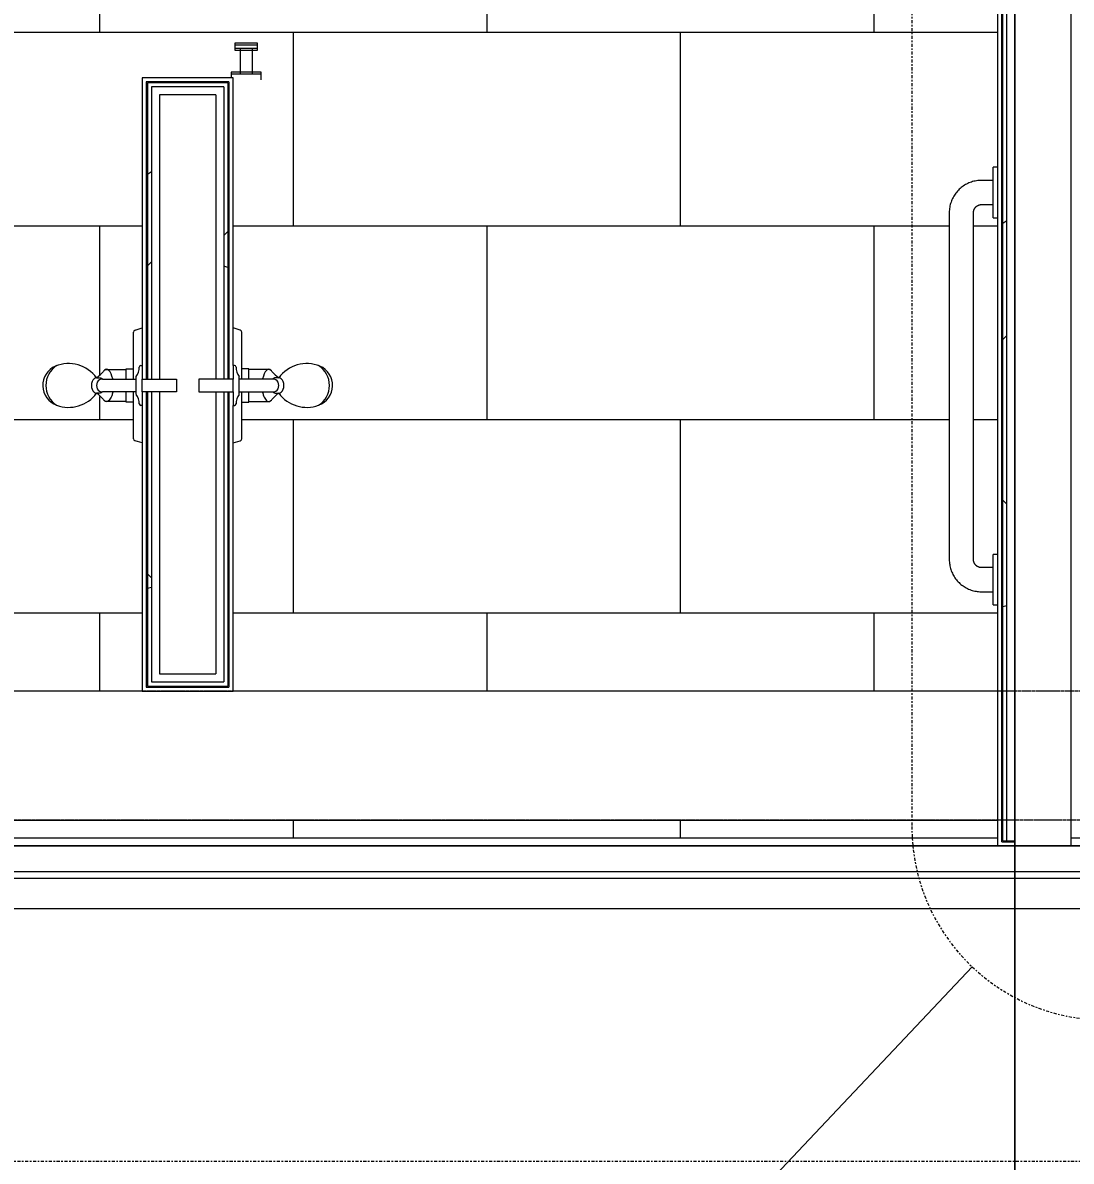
# Model space of a CAD drawing. Header units: inches. Extents: x 23906 to 26716, y -23130 to -20467.
# Drawn here: x 25447.9 to 25512.9, y -22816.4 to -22745.9 of the extents above; entities that cross this region are included whole.
import ezdxf

# ---------------------------------------------------------------- set-up
doc = ezdxf.new("R2010")
doc.units = ezdxf.units.IN
doc.header["$MEASUREMENT"] = 0
doc.linetypes.add('Dash Dot 3_16_', pattern=[0.3125, 0.1875, -0.0625, 0, -0.0625])
doc.linetypes.add('Grid Line 1_2_', pattern=[0.875, 0.5, -0.125, 0.125, -0.125])
for name, color, linetype, lineweight in [('A-ANNO-DIMS', 211, 'Continuous', 9), ('A-ANNO-DIMS-96', 211, 'Continuous', 9), ('A-ANNO-SYMB', 150, 'Continuous', 9), ('A-FLOR-PATT', 8, 'Continuous', 20), ('A-GENM', 13, 'Continuous', 20), ('A-GLAZ-CWMG', 51, 'Continuous', 20), ('A-WALL', 113, 'Continuous', 20), ('A-WALL-PATT', 111, 'Continuous', 50), ('I-WALL', 2, 'Continuous', 20), ('L-SITE-WALL', 31, 'Continuous', 20), ('P-SANR-FIXT', 6, 'Continuous', 20), ('Q-SPCQ', 91, 'Continuous', 20), ('S-BEAM', 12, 'Continuous', 20), ('S-GRID', 1, 'Continuous', 9)]:
    doc.layers.add(name, color=color, linetype=linetype, lineweight=lineweight)
doc.styles.add('Arial_B', font='arialbd.ttf', dxfattribs={"height": 9.132806})
doc.dimstyles.new('OD_Dimension', dxfattribs={"dimscale": 12, "dimtxt": 9, "dimasz": 1, "dimexe": 0.75, "dimexo": 0.5, "dimgap": 0.5, "dimtad": 1, "dimdec": 3, "dimrnd": 0.125, "dimzin": 1, "dimdsep": 46, "dimlunit": 4, "dimtxsty": 'Arial_B', "dimblk1": 'OBLIQUE', "dimblk2": 'OBLIQUE', "dimsah": 1, "dimcen": 0.09, "dimdle": 0.75, "dimazin": 0, "dimtfac": 1, "dimtdec": 4, "dimtix": 1, "dimtmove": 0, "dimatfit": 3, "dimfxl": 1, "dimtvp": 1, "dimtfill": 1, "dimfrac": 2, "dimtolj": 1, "dimtzin": 0, "dimlwd": 13, "dimlwe": 13, "dimarcsym": 2})
doc.dimstyles.new('OD_Dimension_3', dxfattribs={"dimscale": 12, "dimtxt": 9, "dimasz": 1, "dimexe": 0.75, "dimexo": 0.5, "dimgap": 0.5, "dimtad": 1, "dimdec": 3, "dimrnd": 0.125, "dimzin": 1, "dimdsep": 46, "dimlunit": 4, "dimtxsty": 'Arial_B', "dimblk1": 'OBLIQUE', "dimblk2": 'OBLIQUE', "dimsah": 1, "dimcen": 0.09, "dimdle": 0.75, "dimazin": 0, "dimtfac": 1, "dimtdec": 4, "dimtix": 1, "dimtmove": 0, "dimatfit": 3, "dimfxl": 1, "dimtvp": 1, "dimtfill": 1, "dimfrac": 2, "dimtolj": 1, "dimtzin": 0, "dimlwd": 13, "dimlwe": 13, "dimarcsym": 2})
pattern_1 = [(296.565, (14.4, 8.64), (0.000499, 57.600217), [6.44, -122.358]), (33.69, (17.28, 2.88), (0.000345, 57.60007), [10.384, -197.296]), (33.69, (74.88, 2.88), (0.000345, 57.60007), [10.384, -197.296]), (33.69, (132.48, 2.88), (0.000345, 57.60007), [10.384, -197.296]), (116.565, (25.92, 8.64), (-0.000396, 57.59977), [6.44, -122.358]), (213.69, (23.04, 14.4), (0.000345, 57.60007), [10.384, -197.296]), (213.69, (80.64, 14.4), (0.000345, 57.60007), [10.384, -197.296]), (213.69, (138.24, 14.4), (0.000345, 57.60007), [10.384, -197.296]), (26.565, (37.44, 8.64), (0.0005, 57.60022), [12.88, -115.918]), (26.565, (95.04, 8.64), (0.0005, 57.60022), [12.88, -115.918]), (270, (48.96, 14.4), (57.6, 4e-15), [5.76, -51.84]), (225, (48.96, 8.64), (-4e-15, 57.599504), [8.146, -73.313]), (135, (43.2, 2.88), (4e-15, 57.599504), [8.146, -73.313]), (288.435, (25.92, 25.92), (0.000265, 57.599939), [9.107, -173.04]), (18.435, (28.8, 17.28), (0.000265, 57.59994), [9.107, -173.04]), (18.435, (86.4, 17.28), (0.000265, 57.59994), [9.107, -173.04]), (18.435, (144, 17.28), (0.000265, 57.59994), [9.107, -173.04]), (135, (37.44, 20.16), (4e-15, 57.599504), [8.146, -73.313]), (180, (31.68, 25.92), (-7e-15, -57.6), [5.76, -51.84]), (251.565, (11.52, 40.32), (-0.000265, 57.599939), [9.107, -173.04]), (315, (8.64, 31.68), (-4e-15, 57.599504), [8.146, -73.313]), (71.565, (14.4, 25.92), (-0.000265, 57.599939), [9.107, -173.04]), (135, (17.28, 34.56), (4e-15, 57.599504), [8.146, -73.313]), (225, (34.56, 40.32), (-4e-15, 57.599504), [8.146, -73.313]), (123.69, (28.8, 34.56), (0.000345, 57.600068), [10.384, -197.296]), (123.69, (86.4, 34.56), (0.000345, 57.600068), [10.384, -197.296]), (26.565, (23.04, 43.2), (0.0005, 57.60022), [6.44, -122.358]), (26.565, (80.64, 43.2), (0.0005, 57.60022), [6.44, -122.358]), (315, (28.8, 46.08), (-4e-15, 57.599504), [8.146, -73.313]), (213.69, (54.72, 54.72), (0.000345, 57.60007), [10.384, -197.296]), (213.69, (112.32, 54.72), (0.000345, 57.60007), [10.384, -197.296]), (213.69, (169.92, 54.72), (0.000345, 57.60007), [10.384, -197.296]), (296.565, (46.08, 48.96), (0.000499, 57.600217), [6.44, -122.358]), (45, (48.96, 43.2), (4e-15, 57.599504), [8.146, -73.313]), (90, (54.72, 48.96), (-57.6, 4e-15), [5.76, -51.84]), (213.69, (28.8, 57.6), (0.000345, 57.60007), [10.384, -197.296]), (213.69, (86.4, 57.6), (0.000345, 57.60007), [10.384, -197.296]), (213.69, (144, 57.6), (0.000345, 57.60007), [10.384, -197.296]), (315, (20.16, 51.84), (-4e-15, 57.599504), [4.073, -77.386]), (26.565, (23.04, 48.96), (0.0005, 57.60022), [6.44, -122.358]), (26.565, (80.64, 48.96), (0.0005, 57.60022), [6.44, -122.358]), (90, (28.8, 51.84), (-57.6, 4e-15), [5.76, -51.84]), (333.435, (5.76, 54.72), (-0.0005, 57.60022), [6.44, -122.358]), (333.435, (63.36, 54.72), (-0.0005, 57.60022), [6.44, -122.358]), (243.435, (11.52, 51.84), (0.000396, 57.59977), [6.44, -122.358]), (161.565, (8.64, 46.08), (-0.000265, 57.59994), [9.107, -173.04]), (161.565, (66.24, 46.08), (-0.000265, 57.59994), [9.107, -173.04]), (161.565, (123.84, 46.08), (-0.000265, 57.59994), [9.107, -173.04]), (45, (0, 48.96), (4e-15, 57.599504), [8.146, -73.313]), (26.565, (2.88, 0), (0.0005, 57.60022), [6.44, -122.358]), (26.565, (60.48, 0), (0.0005, 57.60022), [6.44, -122.358]), (116.565, (8.64, 2.88), (-0.000396, 57.59977), [6.44, -122.358]), (206.565, (5.76, 8.64), (0.0005, 57.60022), [6.44, -122.358]), (206.565, (63.36, 8.64), (0.0005, 57.60022), [6.44, -122.358]), (296.565, (0, 5.76), (0.000499, 57.600217), [6.44, -122.358]), (14.036, (43.2, 25.92), (0.000245, 57.59979), [11.875, -225.616]), (14.036, (100.8, 25.92), (0.000245, 57.59979), [11.875, -225.616]), (14.036, (158.4, 25.92), (0.000245, 57.59979), [11.875, -225.616]), (14.036, (216, 25.92), (0.000245, 57.59979), [11.875, -225.616]), (135, (54.72, 28.8), (4e-15, 57.599504), [8.146, -73.313]), (198.435, (48.96, 34.56), (0.000265, 57.59994), [9.107, -173.04]), (198.435, (106.56, 34.56), (0.000265, 57.59994), [9.107, -173.04]), (198.435, (164.16, 34.56), (0.000265, 57.59994), [9.107, -173.04]), (296.565, (40.32, 31.68), (0.000499, 57.600217), [6.44, -122.358]), (333.435, (2.88, 17.28), (-0.0005, 57.60022), [6.44, -122.358]), (333.435, (60.48, 17.28), (-0.0005, 57.60022), [6.44, -122.358]), (45, (8.64, 14.4), (4e-15, 57.599504), [4.073, -77.386]), (116.565, (11.52, 17.28), (-0.000396, 57.59977), [6.44, -122.358]), (225, (8.64, 23.04), (-4e-15, 57.599504), [8.146, -73.313])]

# ---------------------------------------------------------------- blocks, each defined once
blk = doc.blocks.new('817_Grab_Bars - 8170-001240-25748-Enlarged First Floor Plan _East_')
at = {"layer": 'Q-SPCQ', "color": 43, "lineweight": 13}
for p, q in [((25395.89, -22754.734), (25395.609, -22754.734)), ((25395.609, -22756.297), (25395.609, -22754.734)), ((25395.609, -22755.547), (25394.89, -22755.547)), ((25395.609, -22757.859), (25395.609, -22756.297)), ((25394.89, -22757.047), (25395.609, -22757.047)), ((25392.89, -22757.547), (25392.89, -22779.047)), ((25394.39, -22779.047), (25394.39, -22757.547)), ((25395.609, -22757.859), (25395.89, -22757.859)), ((25395.89, -22778.734), (25395.609, -22778.734)), ((25395.609, -22780.297), (25395.609, -22778.734)), ((25395.609, -22779.547), (25394.89, -22779.547)), ((25395.609, -22781.859), (25395.609, -22780.297)), ((25394.89, -22781.047), (25395.609, -22781.047)), ((25395.609, -22781.859), (25395.89, -22781.859))]:
    blk.add_line(p, q, dxfattribs=at)
at = {"layer": 'Q-SPCQ', "color": 43, "lineweight": 13, "flags": 128}
for points in [[(25394.89, -22755.547), (25394.81, -22755.549), (25394.73, -22755.553), (25394.651, -22755.561), (25394.572, -22755.572), (25394.493, -22755.587), (25394.415, -22755.604), (25394.338, -22755.625), (25394.261, -22755.648), (25394.186, -22755.675), (25394.111, -22755.705), (25394.038, -22755.737), (25393.967, -22755.773), (25393.896, -22755.811), (25393.828, -22755.852), (25393.761, -22755.896), (25393.696, -22755.943), (25393.633, -22755.992), (25393.571, -22756.043), (25393.512, -22756.097), (25393.456, -22756.154), (25393.401, -22756.212), (25393.349, -22756.273), (25393.299, -22756.335), (25393.252, -22756.4), (25393.207, -22756.466), (25393.165, -22756.535), (25393.126, -22756.604), (25393.09, -22756.676), (25393.057, -22756.748), (25393.026, -22756.822), (25392.999, -22756.897), (25392.974, -22756.974), (25392.953, -22757.051), (25392.934, -22757.128), (25392.919, -22757.207), (25392.907, -22757.286), (25392.898, -22757.366), (25392.893, -22757.445), (25392.89, -22757.525), (25392.89, -22757.547)], [(25394.39, -22757.547), (25394.391, -22757.527), (25394.392, -22757.507), (25394.394, -22757.487), (25394.397, -22757.467), (25394.4, -22757.448), (25394.405, -22757.428), (25394.41, -22757.409), (25394.416, -22757.39), (25394.422, -22757.371), (25394.43, -22757.352), (25394.438, -22757.334), (25394.447, -22757.316), (25394.456, -22757.299), (25394.467, -22757.281), (25394.478, -22757.265), (25394.489, -22757.248), (25394.501, -22757.233), (25394.514, -22757.217), (25394.528, -22757.202), (25394.542, -22757.188), (25394.556, -22757.175), (25394.572, -22757.162), (25394.587, -22757.149), (25394.603, -22757.137), (25394.62, -22757.126), (25394.637, -22757.116), (25394.655, -22757.106), (25394.672, -22757.097), (25394.691, -22757.089), (25394.709, -22757.081), (25394.728, -22757.074), (25394.747, -22757.068), (25394.766, -22757.063), (25394.786, -22757.058), (25394.805, -22757.054), (25394.825, -22757.051), (25394.845, -22757.049), (25394.865, -22757.048), (25394.885, -22757.047), (25394.89, -22757.047)], [(25392.89, -22779.047), (25392.892, -22779.127), (25392.897, -22779.207), (25392.905, -22779.286), (25392.916, -22779.366), (25392.93, -22779.444), (25392.948, -22779.522), (25392.968, -22779.6), (25392.992, -22779.676), (25393.018, -22779.751), (25393.048, -22779.826), (25393.081, -22779.899), (25393.116, -22779.971), (25393.155, -22780.041), (25393.196, -22780.109), (25393.24, -22780.176), (25393.286, -22780.241), (25393.335, -22780.305), (25393.387, -22780.366), (25393.441, -22780.425), (25393.497, -22780.482), (25393.555, -22780.536), (25393.616, -22780.588), (25393.679, -22780.638), (25393.743, -22780.685), (25393.81, -22780.73), (25393.878, -22780.772), (25393.948, -22780.811), (25394.019, -22780.847), (25394.092, -22780.881), (25394.166, -22780.911), (25394.241, -22780.939), (25394.317, -22780.963), (25394.394, -22780.984), (25394.472, -22781.003), (25394.55, -22781.018), (25394.629, -22781.03), (25394.709, -22781.039), (25394.789, -22781.044), (25394.869, -22781.047), (25394.89, -22781.047)], [(25394.89, -22779.547), (25394.87, -22779.547), (25394.85, -22779.545), (25394.83, -22779.543), (25394.811, -22779.541), (25394.791, -22779.537), (25394.771, -22779.533), (25394.752, -22779.527), (25394.733, -22779.522), (25394.714, -22779.515), (25394.696, -22779.507), (25394.677, -22779.499), (25394.659, -22779.49), (25394.642, -22779.481), (25394.625, -22779.471), (25394.608, -22779.46), (25394.592, -22779.448), (25394.576, -22779.436), (25394.561, -22779.423), (25394.546, -22779.409), (25394.532, -22779.395), (25394.518, -22779.381), (25394.505, -22779.366), (25394.492, -22779.35), (25394.481, -22779.334), (25394.469, -22779.317), (25394.459, -22779.3), (25394.449, -22779.283), (25394.44, -22779.265), (25394.432, -22779.247), (25394.424, -22779.228), (25394.417, -22779.209), (25394.411, -22779.19), (25394.406, -22779.171), (25394.401, -22779.152), (25394.398, -22779.132), (25394.394, -22779.112), (25394.392, -22779.092), (25394.391, -22779.072), (25394.39, -22779.052), (25394.39, -22779.047)]]:
    blk.add_lwpolyline(points, dxfattribs=at)
blk = doc.blocks.new('Robe_hook_5552 - Robe_hook_5552-134757-Enlarged First Floor Plan _East_')
at = {"layer": 'A-GENM', "color": 43, "lineweight": 13}
for p, q in [((-0.937, 0), (-0.937, -0.35)), ((-0.937, -0.35), (0.938, -0.35)), ((-0.375, -1.813), (-0.375, -0.35)), ((0.375, -1.813), (0.375, -0.35)), ((0.938, -0.35), (0.938, 0)), ((-0.688, -2.163), (-0.688, -1.813)), ((-0.688, -1.813), (0.688, -1.813)), ((0.688, -1.813), (0.688, -2.163)), ((0.688, -2.163), (-0.688, -2.163))]:
    blk.add_line(p, q, dxfattribs=at)
blk = doc.blocks.new('Shower-Unit-Zurn-Z7301-SS-MT-DV2P-HW - Z7301-SS-MT-DV2P-HW-V48-Enlarged First Floor Plan _East_')
at = {"layer": 'P-SANR-FIXT', "color": 43, "lineweight": 13}
for p, q in [((0.4, 2.125), (-0.4, 2.125)), ((-0.4, 2.125), (-0.4, 0)), ((0.4, 0), (0.4, 2.125)), ((-0.4, 0), (-1.238, 0)), ((-1.238, 0), (-1.238, -0.096)), ((-0.4, 0), (0.4, 0)), ((1.238, 0), (0.4, 0)), ((1.238, -0.096), (1.238, 0)), ((-3.562, 0), (-3.434, -0.449)), ((-3.313, -0.54), (-1.029, -0.54)), ((-1.029, -0.54), (-0.4, -0.54)), ((-1.029, -0.54), (-1.029, -0.99)), ((-0.55, -0.38), (-0.4, -0.38)), ((-0.4, -0.38), (-0.4, -2.464)), ((-0.4, -0.38), (0.4, -0.38)), ((0.4, -2.464), (0.4, -0.38)), ((0.4, -0.38), (0.55, -0.38)), ((0.4, -0.54), (1.029, -0.54)), ((1.029, -0.99), (1.029, -0.54)), ((1.029, -0.54), (3.313, -0.54)), ((3.434, -0.449), (3.563, 0)), ((-1.029, -0.99), (-0.995, -0.99)), ((-0.995, -0.99), (-0.4, -0.99)), ((-0.995, -0.99), (-0.995, -2.232)), ((0.4, -0.99), (0.995, -0.99)), ((0.995, -2.232), (0.995, -0.99)), ((0.995, -0.99), (1.029, -0.99)), ((-0.476, -2.643), (-0.476, -2.836)), ((0.476, -2.836), (0.476, -2.643))]:
    blk.add_line(p, q, dxfattribs=at)
for centre, radius, start, end in [((-3.313, -0.415), 0.125, 196, 270), ((-1.144, -0.096), 0.0945, 180, 270), ((-1.144, -1.213), 1.023, 54.522, 90), ((1.144, -1.213), 1.023, 90, 125.478), ((1.144, -0.096), 0.0945, 270, 360), ((3.313, -0.415), 0.125, 270, 344), ((-0.625, -2.115), 0.388, 197.50274, 230.49726), ((-2.256, -4.093), 2.175, 35.17998, 50.49726), ((2.256, -4.093), 2.175, 129.50274, 144.81413), ((0.625, -2.115), 0.388, 309.50274, 342.49726), ((0.793, -4.573), 2.151, 126.15343, 200.01754), ((-0.793, -4.573), 2.151, 337.82608, 53.84657), ((0.001, -4.862), 1.308, 200.01754, 336.41809), ((0, -4.514), 1.463, 212.9208, 327.0792)]:
    blk.add_arc(centre, radius, start, end, dxfattribs=at)
for centre, major_axis, ratio, start_param, end_param in [((-0.108, -2.147), (-1.109, 0.077), 0.351489, 2.831356, 4.247568), ((0, -2.464), (-0.4, 0), 0.941821, 0, 3.141593), ((0, -2.836), (-0.476, 0), 0.662364, 0, 3.141593)]:
    blk.add_ellipse(centre, major_axis=major_axis, ratio=ratio, start_param=start_param, end_param=end_param, dxfattribs=at)
blk.add_open_spline([(-0.422, -1.833), (-0.464, -1.842), (-0.571, -1.869), (-0.785, -1.949), (-0.96, -2.075), (-1.018, -2.222), (-0.979, -2.302), (-0.941, -2.34)], degree=3, knots=[0.0572746, 0.0572746, 0.0572746, 0.0572746, 0.1428571, 0.2857143, 0.5714286, 0.7857143, 1, 1, 1, 1], dxfattribs=at)
for points in [[(-0.4, -2.464), (-0.417, -2.482), (-0.444, -2.519), (-0.47, -2.58), (-0.476, -2.621), (-0.476, -2.643)], [(0.476, -2.643), (0.476, -2.621), (0.47, -2.58), (0.444, -2.519), (0.417, -2.482), (0.4, -2.464)]]:
    blk.add_open_spline(points, degree=3, dxfattribs=at)
blk = doc.blocks.new('Shower-Unit-Zurn-Z7301-SS-MT-DV2P-HW - Z7301-SS-MT-DV2P-HW-V49-Enlarged First Floor Plan _East_')
at = {"layer": 'P-SANR-FIXT', "color": 43, "lineweight": 13}
for p, q in [((-0.476, 2.643), (-0.476, 2.836)), ((0.476, 2.836), (0.476, 2.643)), ((-0.995, 0.99), (-0.995, 2.232)), ((-0.4, 0.38), (-0.4, 2.464)), ((0.4, 2.464), (0.4, 0.38)), ((0.995, 2.232), (0.995, 0.99)), ((-1.029, 0.99), (-0.995, 0.99)), ((-1.029, 0.54), (-1.029, 0.99)), ((-0.995, 0.99), (-0.4, 0.99)), ((0.4, 0.99), (0.995, 0.99)), ((0.995, 0.99), (1.029, 0.99)), ((1.029, 0.99), (1.029, 0.54)), ((-3.562, 0), (-3.434, 0.449)), ((-3.313, 0.54), (-1.029, 0.54)), ((-1.238, 0), (-1.238, 0.096)), ((-1.029, 0.54), (-0.4, 0.54)), ((-0.55, 0.38), (-0.4, 0.38)), ((-0.4, 0.38), (0.4, 0.38)), ((0.4, 0.54), (1.029, 0.54)), ((0.4, 0.38), (0.55, 0.38)), ((1.029, 0.54), (3.313, 0.54)), ((1.238, 0.096), (1.238, 0)), ((3.434, 0.449), (3.563, 0)), ((-0.4, 0), (-1.238, 0)), ((-0.4, -2.125), (-0.4, 0)), ((-0.4, 0), (0.4, 0)), ((0.4, 0), (0.4, -2.125)), ((1.238, 0), (0.4, 0)), ((0.4, -2.125), (-0.4, -2.125))]:
    blk.add_line(p, q, dxfattribs=at)
for centre, radius, start, end in [((0.001, 4.862), 1.308, 23.58191, 159.98246), ((0, 4.514), 1.463, 32.9208, 147.0792), ((0.793, 4.573), 2.151, 159.98246, 233.84657), ((-0.793, 4.573), 2.151, 306.15343, 22.17392), ((-2.256, 4.093), 2.175, 309.50274, 324.82002), ((2.256, 4.093), 2.175, 215.18587, 230.49726), ((-0.625, 2.115), 0.388, 129.50274, 162.49726), ((0.625, 2.115), 0.388, 17.50274, 50.49726), ((-3.313, 0.415), 0.125, 90, 164), ((-1.144, 0.096), 0.0945, 90, 180), ((-1.144, 1.213), 1.023, 270, 305.478), ((1.144, 1.213), 1.023, 234.522, 270), ((1.144, 0.096), 0.0945, 0, 90), ((3.313, 0.415), 0.125, 16, 90)]:
    blk.add_arc(centre, radius, start, end, dxfattribs=at)
for centre, major_axis, ratio, start_param, end_param in [((0, 2.836), (0.476, 0), 0.662364, 0, 3.141593), ((0, 2.464), (0.4, 0), 0.941821, 0, 3.141593), ((-0.108, 2.147), (1.109, 0.077), 0.351489, 5.17721, 6.593422)]:
    blk.add_ellipse(centre, major_axis=major_axis, ratio=ratio, start_param=start_param, end_param=end_param, dxfattribs=at)
blk.add_open_spline([(-0.422, 1.833), (-0.464, 1.842), (-0.571, 1.869), (-0.785, 1.949), (-0.96, 2.075), (-1.018, 2.222), (-0.979, 2.302), (-0.941, 2.34)], degree=3, knots=[0.0572746, 0.0572746, 0.0572746, 0.0572746, 0.1428571, 0.2857143, 0.5714286, 0.7857143, 1, 1, 1, 1], dxfattribs=at)
for points in [[(-0.4, 2.464), (-0.417, 2.482), (-0.444, 2.519), (-0.47, 2.58), (-0.476, 2.621), (-0.476, 2.643)], [(0.476, 2.643), (0.476, 2.621), (0.47, 2.58), (0.444, 2.519), (0.417, 2.482), (0.4, 2.464)]]:
    blk.add_open_spline(points, degree=3, dxfattribs=at)
blk = doc.blocks.new('Robe_hook_5552 - Robe_hook_5552-V52-Enlarged First Floor Plan _East_')
at = {"layer": 'A-GENM', "color": 43, "lineweight": 13}
for p, q in [((-0.937, 0), (-0.937, -0.35)), ((-0.937, -0.35), (0.938, -0.35)), ((-0.375, -1.813), (-0.375, -0.35)), ((0.375, -1.813), (0.375, -0.35)), ((0.938, -0.35), (0.938, -0.125)), ((-0.688, -2.163), (-0.688, -1.813)), ((-0.688, -1.813), (0.688, -1.813)), ((0.688, -1.813), (0.688, -2.163)), ((0.688, -2.163), (-0.688, -2.163))]:
    blk.add_line(p, q, dxfattribs=at)
blk = doc.blocks.new('Locker Rooms and Restrooms_rvt-1-Enlarged First Floor Plan _East_')
at = {"layer": 'A-FLOR-PATT', "lineweight": 9}
h = blk.add_hatch(dxfattribs=at)
h.set_pattern_fill('FP_22', color=256, style=0, pattern_type=2)
h.set_pattern_definition([(0, (25404.64, -22758.5), (-48, 23.995), [48, 0, 0, 0]), (90, (25428.64, -22770.497), (-48, 3e-15), [11.997, -11.997]), (90, (25416.64, -22758.5), (-48, 3e-15), [11.997, -11.997]), (90, (25440.64, -22758.5), (-48, 3e-15), [11.997, -11.997]), (0, (25404.64, -22746.502), (-48, 23.995), [48, 0, 0, 0]), (90, (25452.64, -22770.497), (-48, 3e-15), [11.997, -11.997])])
h.paths.add_polyline_path([(25349.614, -22796.552), (25351.453, -22796.552), (25351.453, -22796.468), (25348.828, -22796.468), (25348.828, -22796.552), (25349.578, -22796.552)], flags=0)
h.paths.add_polyline_path([(25348.765, -22796.552), (25348.765, -22795.303), (25348.515, -22795.303), (25348.515, -22796.552)], flags=0)
h.paths.add_polyline_path([(25454, -22796.406), (25508.328, -22796.406), (25508.328, -22795.303), (25349.828, -22795.303), (25349.828, -22796.406), (25420.3, -22796.406)], flags=0)
h.paths.add_polyline_path([(25349.515, -22796.156), (25349.562, -22796.14), (25349.515, -22796.093)], flags=0)
h.paths.add_polyline_path([(25309.724, -22755.365), (25309.778, -22755.344), (25309.744, -22755.254)], flags=0)
h.paths.add_polyline_path([(25309.633, -22755.163), (25309.689, -22755.129), (25309.621, -22755.147)], flags=0)
h.paths.add_polyline_path([(25309.453, -22755.094), (25309.51, -22755.053), (25309.453, -22755.074)], flags=0)
h.paths.add_polyline_path([(25310.734, -22754.152), (25310.616, -22754.152), (25310.698, -22754.159)], flags=0)
h.paths.add_polyline_path([(25309.453, -22781.887), (25309.474, -22781.941), (25309.564, -22781.907)], flags=0)
h.paths.add_polyline_path([(25309.655, -22781.796), (25309.724, -22781.615), (25309.718, -22781.747), (25309.671, -22781.784)], flags=0)
h.paths.add_polyline_path([(25504.55, -22787.303), (25508.328, -22787.303), (25508.328, -22781.959), (25508.046, -22781.959), (25508.046, -22781.147), (25507.101, -22781.104), (25506.503, -22780.948), (25506.212, -22780.781), (25505.829, -22780.453), (25505.624, -22780.15), (25505.463, -22779.832), (25505.328, -22779.147), (25505.37, -22757.42), (25505.527, -22756.821), (25505.711, -22756.508), (25506.021, -22756.148), (25506.287, -22755.963), (25506.727, -22755.764), (25507.328, -22755.647), (25508.046, -22755.615), (25508.046, -22754.834), (25508.328, -22754.834), (25508.328, -22738.803), (25307.828, -22738.803), (25307.828, -22767.425), (25308.203, -22767.425), (25308.203, -22764.797), (25308.652, -22764.926), (25308.743, -22765.046), (25308.743, -22766.859), (25308.828, -22766.859), (25308.828, -22760.734), (25308.578, -22760.734), (25308.578, -22761.109), (25308.203, -22761.109), (25308.203, -22759.609), (25308.578, -22759.609), (25308.578, -22759.984), (25309.703, -22759.953), (25309.703, -22759.627), (25309.567, -22758.859), (25309.703, -22758.859), (25309.674, -22755.254), (25309.614, -22755.156), (25309.453, -22755.115), (25308.453, -22755.115), (25308.453, -22755.99), (25308.203, -22755.99), (25308.203, -22751.928), (25308.484, -22751.928), (25308.484, -22752.74), (25310.544, -22752.781), (25310.84, -22752.884), (25310.933, -22752.97), (25310.961, -22753.039), (25311.051, -22753.093), (25311.147, -22753.366), (25311.186, -22753.366), (25311.185, -22753.626), (25311.13, -22753.735), (25311.027, -22753.947), (25310.762, -22754.136), (25310.56, -22754.224), (25310.452, -22754.204), (25310.376, -22754.236), (25310.54, -22754.365), (25310.755, -22754.659), (25310.902, -22755.111), (25310.953, -22755.365), (25310.953, -22760.084), (25312.43, -22759.76), (25313.052, -22759.749), (25313.742, -22759.812), (25314.625, -22760.006), (25315.08, -22759.812), (25315.359, -22759.647), (25315.794, -22759.494), (25316.25, -22759.428), (25316.586, -22759.193), (25316.964, -22759.037), (25317.368, -22758.967), (25317.735, -22758.978), (25318.093, -22759.056), (25318.401, -22759.27), (25318.521, -22759.415), (25318.68, -22759.708), (25318.775, -22760.027), (25318.8, -22760.359), (25318.775, -22760.692), (25318.68, -22761.011), (25318.401, -22761.448), (25318.093, -22761.663), (25317.735, -22761.741), (25317.368, -22761.752), (25316.964, -22761.682), (25316.586, -22761.526), (25316.25, -22761.291), (25315.794, -22761.225), (25315.187, -22760.97), (25314.869, -22760.803), (25314.625, -22760.712), (25314.411, -22760.731), (25313.742, -22760.907), (25312.988, -22760.969), (25312.43, -22760.959), (25311.71, -22760.798), (25311.608, -22760.734), (25311.388, -22760.729), (25310.953, -22760.635), (25310.953, -22767.808), (25311.047, -22767.874), (25311.42, -22767.491), (25311.703, -22767.262), (25311.703, -22767.109), (25312.189, -22767.083), (25312.703, -22767.007), (25313.131, -22767.031), (25313.588, -22767.16), (25313.855, -22767.318), (25314.079, -22767.533), (25314.245, -22767.796), (25314.344, -22768.09), (25314.344, -22768.58), (25314.325, -22768.707), (25314.208, -22768.994), (25314.025, -22769.246), (25313.789, -22769.447), (25313.468, -22769.597), (25312.972, -22769.709), (25312.42, -22769.688), (25312.162, -22769.609), (25311.703, -22769.609), (25311.703, -22769.411), (25311.36, -22769.173), (25311.039, -22768.85), (25310.953, -22768.957), (25310.914, -22781.767), (25310.828, -22782.155), (25310.621, -22782.493), (25310.547, -22782.606), (25310.46, -22782.697), (25310.124, -22782.932), (25309.707, -22783.064), (25309.453, -22783.115), (25308.453, -22783.115), (25308.453, -22783.99), (25308.203, -22783.99), (25308.203, -22780.99), (25308.453, -22780.99), (25308.453, -22781.865), (25309.564, -22781.837), (25309.671, -22781.822), (25309.703, -22781.819), (25309.765, -22781.615), (25309.703, -22781.615), (25309.703, -22780.49), (25308.203, -22780.49), (25308.203, -22779.99), (25308.015, -22779.99), (25308.015, -22775.99), (25308.203, -22775.99), (25308.203, -22775.49), (25309.703, -22775.49), (25309.703, -22769.355), (25309.53, -22769.355), (25309.328, -22769.531), (25309.328, -22772.859), (25308.578, -22772.859), (25308.578, -22773.109), (25308.203, -22773.109), (25308.203, -22769.296), (25307.828, -22769.296), (25307.828, -22786.053), (25307.89, -22786.053), (25307.89, -22785.803), (25307.953, -22785.801), (25307.953, -22785.74), (25308.203, -22785.74), (25308.203, -22785.49), (25309.703, -22785.49), (25309.703, -22785.24), (25310.578, -22785.24), (25310.617, -22784.089), (25310.694, -22783.719), (25310.909, -22783.362), (25310.984, -22783.25), (25311.07, -22783.159), (25311.407, -22782.923), (25311.823, -22782.792), (25312.078, -22782.74), (25321.953, -22782.74), (25321.987, -22772.753), (25322.086, -22772.513), (25322.245, -22772.306), (25322.452, -22772.148), (25322.692, -22772.048), (25322.951, -22772.014), (25327.959, -22771.994), (25328.223, -22771.841), (25328.376, -22771.577), (25328.396, -22771.425), (25328.43, -22753.111), (25328.529, -22752.87), (25328.688, -22752.663), (25328.895, -22752.505), (25329.135, -22752.405), (25329.393, -22752.371), (25342.541, -22752.371), (25342.782, -22752.556), (25342.791, -22752.62), (25342.791, -22758.579), (25344.025, -22758.579), (25344.025, -22757.585), (25344.203, -22757.585), (25344.203, -22760.571), (25344.025, -22760.571), (25344.025, -22759.579), (25342.791, -22759.579), (25342.791, -22764.556), (25343.234, -22764.848), (25343.602, -22765.23), (25343.879, -22765.683), (25344.05, -22766.185), (25344.108, -22766.712), (25344.108, -22767.387), (25344.197, -22767.387), (25344.197, -22770.379), (25344.107, -22770.379), (25344.107, -22771.055), (25344.043, -22771.579), (25343.869, -22772.077), (25343.593, -22772.527), (25343.228, -22772.908), (25342.791, -22773.202), (25342.791, -22778.036), (25344.025, -22778.036), (25344.025, -22777.043), (25344.203, -22777.043), (25344.203, -22749.291), (25349.828, -22749.291), (25349.828, -22764.797), (25350.277, -22764.926), (25350.368, -22765.046), (25350.368, -22767.33), (25352.06, -22767.364), (25352.292, -22767.538), (25352.672, -22767.874), (25353.045, -22767.491), (25353.516, -22767.204), (25353.814, -22767.083), (25354.282, -22767.005), (25354.756, -22767.031), (25355.213, -22767.16), (25355.48, -22767.318), (25355.704, -22767.533), (25355.87, -22767.796), (25355.969, -22768.09), (25355.969, -22768.58), (25355.95, -22768.707), (25355.833, -22768.994), (25355.65, -22769.246), (25355.414, -22769.447), (25355.137, -22769.588), (25354.597, -22769.709), (25354.045, -22769.688), (25353.374, -22769.44), (25352.985, -22769.173), (25352.664, -22768.85), (25352.513, -22768.957), (25352.06, -22769.355), (25350.368, -22769.388), (25350.368, -22771.673), (25350.277, -22771.793), (25349.828, -22771.922), (25349.84, -22787.303), (25395.89, -22787.303), (25395.89, -22781.859), (25395.609, -22781.859), (25395.609, -22781.047), (25394.664, -22781.005), (25394.065, -22780.848), (25393.775, -22780.681), (25393.392, -22780.353), (25393.187, -22780.051), (25393.026, -22779.732), (25392.89, -22779.047), (25392.932, -22757.321), (25393.089, -22756.722), (25393.273, -22756.408), (25393.584, -22756.048), (25393.895, -22755.839), (25394.29, -22755.665), (25395.025, -22755.547), (25395.609, -22755.516), (25395.609, -22754.734), (25395.89, -22754.734), (25395.89, -22749.291), (25407.89, -22749.291), (25407.89, -22754.834), (25408.171, -22754.834), (25408.171, -22755.647), (25409.117, -22755.689), (25409.715, -22755.846), (25410.006, -22756.012), (25410.389, -22756.34), (25410.593, -22756.643), (25410.755, -22756.961), (25410.89, -22757.647), (25410.848, -22779.373), (25410.691, -22779.972), (25410.507, -22780.286), (25410.197, -22780.645), (25409.886, -22780.854), (25409.491, -22781.029), (25408.89, -22781.147), (25408.171, -22781.178), (25408.171, -22781.959), (25407.89, -22781.959), (25407.89, -22787.303), (25455.296, -22787.303), (25455.296, -22771.922), (25454.847, -22771.793), (25454.756, -22771.673), (25454.756, -22769.388), (25453.065, -22769.355), (25452.832, -22769.181), (25452.452, -22768.844), (25452.079, -22769.236), (25451.609, -22769.527), (25451.079, -22769.688), (25450.368, -22769.673), (25449.912, -22769.549), (25449.601, -22769.355), (25449.42, -22769.172), (25449.254, -22768.903), (25449.155, -22768.58), (25449.128, -22768.4), (25449.199, -22767.959), (25449.292, -22767.737), (25449.474, -22767.482), (25449.71, -22767.279), (25449.987, -22767.139), (25450.527, -22767.022), (25450.842, -22767.005), (25451.31, -22767.083), (25451.897, -22767.364), (25452.268, -22767.674), (25452.46, -22767.869), (25452.611, -22767.762), (25453.065, -22767.364), (25454.756, -22767.33), (25454.756, -22765.046), (25454.847, -22764.926), (25455.296, -22764.797), (25455.296, -22749.291), (25460.921, -22749.291), (25460.921, -22764.797), (25461.371, -22764.926), (25461.461, -22765.046), (25461.461, -22767.33), (25463.153, -22767.364), (25463.386, -22767.538), (25463.766, -22767.874), (25464.139, -22767.491), (25464.609, -22767.204), (25464.908, -22767.083), (25465.376, -22767.005), (25465.85, -22767.031), (25466.306, -22767.16), (25466.622, -22767.364), (25466.797, -22767.533), (25467.019, -22767.959), (25467.063, -22768.09), (25467.063, -22768.58), (25467.022, -22768.759), (25466.926, -22768.994), (25466.617, -22769.355), (25466.508, -22769.447), (25466.231, -22769.588), (25465.691, -22769.709), (25465.138, -22769.688), (25464.468, -22769.44), (25464.078, -22769.173), (25463.758, -22768.85), (25463.607, -22768.957), (25463.153, -22769.355), (25461.461, -22769.388), (25461.461, -22771.673), (25461.371, -22771.793), (25460.921, -22771.922), (25460.921, -22787.303), (25487.7, -22787.303)], flags=0)
h.paths.add_polyline_path([(25348.515, -22787.303), (25348.765, -22787.303), (25348.765, -22786.553), (25348.515, -22786.553)], flags=0)
h.paths.add_polyline_path([(25460.609, -22787.053), (25460.669, -22787.05), (25460.609, -22786.99)], flags=0)
h.paths.add_polyline_path([(25455.546, -22787.053), (25455.609, -22787.053), (25455.609, -22786.99)], flags=0)
h.paths.add_polyline_path([(25407.64, -22787.053), (25407.578, -22786.99), (25407.578, -22787.053)], flags=0)
h.paths.add_polyline_path([(25396.203, -22787.053), (25396.203, -22786.99), (25396.14, -22787.053)], flags=0)
h.paths.add_polyline_path([(25401.054, -22786.869), (25401.543, -22786.667), (25401.746, -22786.178), (25401.746, -22780.178), (25401.543, -22779.689), (25401.054, -22779.486), (25400.453, -22779.486), (25400.453, -22786.869)], flags=0)
h.paths.add_polyline_path([(25403.328, -22786.869), (25403.328, -22779.486), (25402.726, -22779.486), (25402.237, -22779.689), (25402.035, -22780.178), (25402.061, -22786.24), (25402.237, -22786.667), (25402.726, -22786.869)], flags=0)
h.paths.add_polyline_path([(25349.578, -22785.803), (25349.578, -22785.74), (25349.515, -22785.74), (25349.517, -22785.803)], flags=0)
h.paths.add_polyline_path([(25312.078, -22783.969), (25312.057, -22783.915), (25311.966, -22783.949)], flags=0)
h.paths.add_polyline_path([(25311.875, -22784.06), (25311.806, -22784.24), (25311.813, -22784.108), (25311.86, -22784.072)], flags=0)
h.paths.add_polyline_path([(25314.988, -22785.49), (25324.703, -22785.49), (25324.703, -22785.371), (25322.692, -22785.337), (25322.403, -22785.2), (25322.245, -22785.079), (25322.086, -22784.872), (25321.987, -22784.631), (25321.953, -22784.373), (25321.953, -22783.99), (25311.966, -22784.019), (25311.86, -22784.034), (25311.828, -22784.034), (25311.766, -22784.24), (25311.828, -22784.24), (25311.828, -22785.24), (25312.703, -22785.24), (25312.703, -22785.49)], flags=0)
h.paths.add_polyline_path([(25344.203, -22785.49), (25344.203, -22780.029), (25344.025, -22780.029), (25344.025, -22779.036), (25342.791, -22779.036), (25342.757, -22785.246), (25342.541, -22785.371), (25327.703, -22785.371), (25327.703, -22785.49), (25342.791, -22785.49)], flags=0)
h.paths.add_polyline_path([(25309.609, -22779.99), (25309.703, -22779.942), (25309.703, -22779.521), (25309.609, -22779.49), (25309.462, -22779.539), (25309.371, -22779.662), (25309.371, -22779.818), (25309.462, -22779.942)], flags=0)
h.paths.add_polyline_path([(25507.328, -22779.672), (25507.328, -22779.647), (25508.046, -22779.615), (25508.046, -22778.834), (25508.328, -22778.834), (25508.328, -22757.959), (25508.046, -22757.959), (25508.046, -22757.147), (25507.235, -22757.185), (25506.959, -22757.33), (25506.828, -22757.75), (25506.866, -22779.371), (25507.082, -22779.592), (25507.249, -22779.647)], flags=0)
h.paths.add_polyline_path([(25409.39, -22779.147), (25409.352, -22757.422), (25409.136, -22757.201), (25408.89, -22757.147), (25408.171, -22757.178), (25408.171, -22757.959), (25407.89, -22757.978), (25407.89, -22778.834), (25408.171, -22778.834), (25408.171, -22779.647), (25408.983, -22779.608), (25409.259, -22779.463), (25409.384, -22779.162)], flags=0)
h.paths.add_polyline_path([(25507.328, -22779.647), (25507.012, -22779.548), (25507.034, -22779.525), (25507.313, -22779.64)], flags=0)
h.paths.add_polyline_path([(25394.89, -22779.573), (25394.89, -22779.547), (25395.609, -22779.516), (25395.609, -22778.734), (25395.89, -22778.734), (25395.89, -22757.859), (25395.609, -22757.859), (25395.609, -22757.047), (25394.798, -22757.085), (25394.521, -22757.231), (25394.39, -22757.547), (25394.429, -22779.272), (25394.644, -22779.492), (25394.812, -22779.547)], flags=0)
h.paths.add_polyline_path([(25394.89, -22779.547), (25394.574, -22779.448), (25394.596, -22779.425), (25394.875, -22779.541)], flags=0)
h.paths.add_polyline_path([(25506.974, -22779.5), (25506.866, -22779.371), (25506.866, -22779.239), (25506.94, -22779.417)], flags=0)
h.paths.add_polyline_path([(25394.537, -22779.401), (25394.429, -22779.272), (25394.429, -22779.139), (25394.502, -22779.317)], flags=0)
h.paths.add_polyline_path([(25403.328, -22779.053), (25403.328, -22750.354), (25400.453, -22750.354), (25400.453, -22779.053), (25402.726, -22779.053)], flags=0)
h.paths.add_polyline_path([(25309.609, -22778.24), (25309.703, -22778.192), (25309.703, -22777.771), (25309.609, -22777.74), (25309.462, -22777.789), (25309.371, -22777.929), (25309.376, -22778.074), (25309.463, -22778.193)], flags=0)
h.paths.add_polyline_path([(25309.609, -22776.49), (25309.703, -22776.442), (25309.703, -22776.021), (25309.609, -22775.99), (25309.463, -22776.037), (25309.371, -22776.162), (25309.371, -22776.318), (25309.463, -22776.443)], flags=0)
h.paths.add_polyline_path([(25308.828, -22771.859), (25308.828, -22769.859), (25308.743, -22769.859), (25308.743, -22771.673), (25308.652, -22771.793), (25308.578, -22771.859), (25308.743, -22771.859)], flags=0)
h.paths.add_polyline_path([(25309.53, -22767.364), (25309.703, -22767.364), (25309.703, -22760.734), (25309.328, -22760.734), (25309.328, -22767.188)], flags=0)
h.paths.add_polyline_path([(25409.244, -22757.293), (25409.136, -22757.205), (25409.206, -22757.245)], flags=0)
h.paths.add_polyline_path([(25409.39, -22757.647), (25409.314, -22757.376), (25409.352, -22757.422)], flags=0)
h.paths.add_polyline_path([(25344.515, -22749.604), (25344.515, -22749.541), (25344.453, -22749.541)], flags=0)
h.paths.add_polyline_path([(25455.609, -22749.604), (25455.609, -22749.541), (25455.546, -22749.541)], flags=0)
h.paths.add_polyline_path([(25349.515, -22749.604), (25349.578, -22749.541), (25349.515, -22749.541)], flags=0)
h.paths.add_polyline_path([(25460.609, -22749.604), (25460.609, -22749.541), (25460.609, -22749.541)], flags=0)
h.paths.add_polyline_path([(25407.578, -22749.604), (25407.64, -22749.541), (25407.578, -22749.541)], flags=0)
h.paths.add_polyline_path([(25396.203, -22749.604), (25396.203, -22749.541), (25396.144, -22749.545)], flags=0)
at = {"layer": 'A-WALL-PATT', "lineweight": 9}
h = blk.add_hatch(dxfattribs=at)
h.set_pattern_fill('FP_21', color=8, style=0, pattern_type=2)
h.set_pattern_definition(pattern_1)
h.paths.add_polyline_path([(25509.39, -22796.656), (25509.39, -22796.593), (25508.64, -22796.593), (25508.64, -22796.656)], flags=0)
h.paths.add_polyline_path([(25508.578, -22796.656), (25508.64, -22796.593), (25508.64, -22696.24), (25508.578, -22696.24), (25508.578, -22791.869)], flags=0)
h = blk.add_hatch(dxfattribs=at)
h.set_pattern_fill('FP_21', color=8, style=0, pattern_type=2)
h.set_pattern_definition(pattern_1)
h.paths.add_polyline_path([(25508.89, -22796.593), (25508.89, -22696.178), (25508.64, -22696.178), (25508.64, -22796.593)], flags=0)
h = blk.add_hatch(dxfattribs=at)
h.set_pattern_fill('FP_21', color=8, style=0, pattern_type=2)
h.set_pattern_definition(pattern_1)
h.paths.add_polyline_path([(25460.609, -22787.053), (25460.609, -22786.99), (25455.609, -22786.99), (25455.609, -22787.053)], flags=0)
h.paths.add_polyline_path([(25455.546, -22787.053), (25455.609, -22786.99), (25455.579, -22768.759), (25455.546, -22768.759), (25455.546, -22782.185)], flags=0)
h.paths.add_polyline_path([(25455.609, -22749.604), (25460.609, -22749.604), (25460.609, -22749.541), (25455.609, -22749.541)], flags=0)
h.paths.add_polyline_path([(25455.577, -22767.959), (25455.609, -22767.959), (25455.609, -22749.604), (25455.546, -22749.541), (25455.546, -22767.959)], flags=0)
h = blk.add_hatch(dxfattribs=at)
h.set_pattern_fill('FP_21', color=8, style=0, pattern_type=2)
h.set_pattern_definition(pattern_1)
h.paths.add_polyline_path([(25460.359, -22786.99), (25460.359, -22786.74), (25455.859, -22786.74), (25455.859, -22768.759), (25455.609, -22768.759), (25455.609, -22786.99), (25455.859, -22786.99)], flags=0)
h.paths.add_polyline_path([(25455.859, -22767.959), (25455.859, -22749.854), (25460.359, -22749.854), (25460.359, -22749.604), (25455.609, -22749.604), (25455.609, -22767.959), (25455.737, -22767.959)], flags=0)
h = blk.add_hatch(dxfattribs=at)
h.set_pattern_fill('FP_21', color=8, style=0, pattern_type=2)
h.set_pattern_definition(pattern_1)
h.paths.add_polyline_path([(25460.359, -22786.99), (25460.609, -22786.99), (25460.609, -22768.759), (25460.359, -22768.759), (25460.359, -22786.74)], flags=0)
h.paths.add_polyline_path([(25460.609, -22767.959), (25460.609, -22749.604), (25460.359, -22749.604), (25460.359, -22767.959), (25460.485, -22767.959)], flags=0)
h = blk.add_hatch(dxfattribs=at)
h.set_pattern_fill('FP_21', color=8, style=0, pattern_type=2)
h.set_pattern_definition(pattern_1)
h.paths.add_polyline_path([(25460.671, -22787.053), (25460.639, -22768.759), (25460.609, -22768.759), (25460.609, -22786.99)], flags=0)
h.paths.add_polyline_path([(25460.671, -22767.959), (25460.671, -22749.541), (25460.609, -22749.604), (25460.641, -22767.959)], flags=0)
at = {"layer": 'A-WALL', "color": 7}
for p, q in [((25508.578, -22796.656), (25508.578, -22696.49)), ((25508.64, -22796.593), (25508.64, -22696.49)), ((25508.89, -22796.593), (25508.89, -22696.49)), ((25455.609, -22749.541), (25455.546, -22749.541)), ((25455.546, -22749.541), (25455.546, -22767.959)), ((25460.609, -22749.541), (25455.609, -22749.541)), ((25455.859, -22749.604), (25455.609, -22749.604)), ((25455.609, -22749.604), (25455.609, -22767.959)), ((25460.359, -22749.604), (25455.859, -22749.604)), ((25456.359, -22749.854), (25455.859, -22749.854)), ((25455.859, -22749.854), (25455.859, -22767.959)), ((25459.859, -22749.854), (25456.359, -22749.854)), ((25460.359, -22749.854), (25459.859, -22749.854)), ((25460.609, -22749.604), (25460.359, -22749.604)), ((25460.359, -22749.854), (25460.359, -22767.959)), ((25460.671, -22749.541), (25460.609, -22749.541)), ((25460.609, -22749.604), (25460.609, -22767.959)), ((25460.671, -22749.541), (25460.671, -22767.959)), ((25459.859, -22750.354), (25456.359, -22750.354)), ((25456.359, -22750.354), (25456.359, -22767.959)), ((25459.859, -22750.354), (25459.859, -22767.959)), ((25455.546, -22768.759), (25455.546, -22787.053)), ((25455.609, -22768.759), (25455.609, -22786.99)), ((25455.859, -22768.759), (25455.859, -22786.74)), ((25456.359, -22768.759), (25456.359, -22786.24)), ((25459.859, -22768.759), (25459.859, -22786.24)), ((25460.359, -22768.759), (25460.359, -22786.74)), ((25460.609, -22768.759), (25460.609, -22786.99)), ((25460.671, -22768.759), (25460.671, -22787.053)), ((25456.359, -22786.24), (25459.859, -22786.24)), ((25455.546, -22787.053), (25455.609, -22787.053)), ((25455.609, -22786.99), (25455.859, -22786.99)), ((25455.609, -22787.053), (25460.609, -22787.053)), ((25455.859, -22786.74), (25456.359, -22786.74)), ((25455.859, -22786.99), (25460.359, -22786.99)), ((25456.359, -22786.74), (25459.859, -22786.74)), ((25459.859, -22786.74), (25460.359, -22786.74)), ((25460.359, -22786.99), (25460.609, -22786.99)), ((25460.609, -22787.053), (25460.671, -22787.053)), ((25508.64, -22796.593), (25509.39, -22796.593)), ((25508.578, -22796.656), (25508.64, -22796.656)), ((25508.64, -22796.656), (25509.39, -22796.656))]:
    blk.add_line(p, q, dxfattribs=at)
at = {"layer": 'I-WALL', "color": 7}
for p, q in [((25509.39, -22695.428), (25509.39, -22796.906)), ((25512.89, -22796.906), (25512.89, -22695.428)), ((25508.328, -22696.49), (25508.328, -22796.906)), ((25509.39, -22796.593), (25509.39, -22696.49)), ((25455.546, -22749.291), (25455.296, -22749.291)), ((25455.296, -22749.291), (25455.296, -22767.121)), ((25460.671, -22749.291), (25455.546, -22749.291)), ((25460.921, -22749.291), (25460.671, -22749.291)), ((25460.921, -22767.121), (25460.921, -22749.291)), ((25455.296, -22769.598), (25455.296, -22787.303)), ((25460.921, -22787.303), (25460.921, -22769.598)), ((25455.296, -22787.303), (25455.546, -22787.303)), ((25455.546, -22787.303), (25460.671, -22787.303)), ((25460.671, -22787.303), (25460.921, -22787.303)), ((25509.39, -22796.656), (25509.39, -22796.593)), ((25508.328, -22796.906), (25508.578, -22796.906)), ((25508.578, -22796.906), (25509.39, -22796.906)), ((25509.39, -22796.906), (25509.39, -22796.656)), ((25509.39, -22796.906), (25512.89, -22796.906))]:
    blk.add_line(p, q, dxfattribs=at)
at = {"color": 43, "lineweight": 13}
for name, p, rotation in [('Robe_hook_5552 - Robe_hook_5552-134757-Enlarged First Floor Plan _East_', (25461.734, -22749.291), 180), ('Robe_hook_5552 - Robe_hook_5552-V52-Enlarged First Floor Plan _East_', (25461.734, -22749.416), 180), ('Shower-Unit-Zurn-Z7301-SS-MT-DV2P-HW - Z7301-SS-MT-DV2P-HW-V49-Enlarged First Floor Plan _East_', (25455.296, -22768.359), 90.00000000000074), ('Shower-Unit-Zurn-Z7301-SS-MT-DV2P-HW - Z7301-SS-MT-DV2P-HW-V48-Enlarged First Floor Plan _East_', (25460.921, -22768.359), 89.99999999999926)]:
    blk.add_blockref(name, p, dxfattribs=dict(at, rotation=rotation))
blk.add_blockref('817_Grab_Bars - 8170-001240-25748-Enlarged First Floor Plan _East_', (112.438, -0.1), dxfattribs=at)
blk = doc.blocks.new('Rectangular Mullion - Profile_Polycarbonate_Lower-1768513-Enlarged First Floor Plan _East_')
at = {"layer": 'A-GLAZ-CWMG', "color": 43, "lineweight": 13}
for p, q in [((25351.515, -22796.406), (25508.328, -22796.406)), ((25512.89, -22796.406), (25517.89, -22796.406)), ((25351.515, -22798.906), (25681.078, -22798.906))]:
    blk.add_line(p, q, dxfattribs=at)
at = {"layer": 'A-GLAZ-CWMG', "color": 10, "lineweight": 13}
for p, q in [((25351.515, -22796.906), (25508.328, -22796.906)), ((25508.328, -22796.906), (25512.89, -22796.906)), ((25512.89, -22796.906), (25517.89, -22796.906)), ((25351.515, -22798.48), (25681.078, -22798.48))]:
    blk.add_line(p, q, dxfattribs=at)
blk = doc.blocks.new('Girt_C - 8_D-1405500-Enlarged First Floor Plan _East_')
at = {"layer": 'S-BEAM', "color": 43, "lineweight": 13}
for p, q in [((25455.296, -22787.303), (25407.89, -22787.303)), ((25508.328, -22787.303), (25460.921, -22787.303)), ((25349.828, -22795.303), (25508.328, -22795.303))]:
    blk.add_line(p, q, dxfattribs=at)
blk = doc.blocks.new('DIMBLOCK9-Enlarged First Floor Plan _East_')
at = {"layer": 'A-ANNO-DIMS-96', "lineweight": 13}
for p, q in [((25509.39, -22699.678), (25509.39, -22933.166)), ((25509.39, -22924.166), (25509.39, -22699.678)), ((25401.89, -22921.68), (25401.89, -22933.166)), ((25401.89, -22924.166), (25401.89, -22921.68)), ((25401.89, -22924.166), (25509.39, -22924.166))]:
    blk.add_line(p, q, dxfattribs=at)
at = {"layer": 'A-ANNO-DIMS-96', "lineweight": 50}
for p, q in [((25401.89, -22924.166), (25407.89, -22918.166)), ((25509.39, -22924.166), (25515.39, -22918.166)), ((25401.89, -22924.166), (25395.89, -22930.166)), ((25509.39, -22924.166), (25503.39, -22930.166))]:
    blk.add_line(p, q, dxfattribs=at)
at = {"layer": 'A-ANNO-DIMS-96', "color": 0, "lineweight": 13, "insert": (25425.14, -22906.461), "char_height": 9.13281, "width": 73.2, "attachment_point": 1, "line_spacing_factor": 0.938532, "style": 'Arial_B', "bg_fill": 3, "box_fill_scale": 1.25, "bg_fill_color": 0, "bg_fill_transparency": 0}
blk.add_mtext('8\' - 11 1/2"', dxfattribs=at)
blk = doc.blocks.new('_Oblique')
at = {"color": 0, "linetype": 'ByBlock', "lineweight": -2}
blk.add_line((-0.5, -0.5), (0.5, 0.5), dxfattribs=at)
blk = doc.blocks.new('DIMBLOCK10-Enlarged First Floor Plan _East_')
at = {"layer": 'A-ANNO-DIMS-96', "lineweight": 13}
for p, q in [((25509.39, -22699.678), (25509.39, -22933.166)), ((25509.39, -22924.166), (25509.39, -22699.678)), ((25521.39, -22699.678), (25521.39, -22933.166)), ((25521.39, -22924.166), (25521.39, -22699.678)), ((25509.39, -22924.166), (25521.39, -22924.166))]:
    blk.add_line(p, q, dxfattribs=at)
at = {"layer": 'A-ANNO-DIMS-96', "lineweight": 50}
for p, q in [((25509.39, -22924.166), (25515.39, -22918.166)), ((25521.39, -22924.166), (25527.39, -22918.166)), ((25509.39, -22924.166), (25503.39, -22930.166)), ((25521.39, -22924.166), (25515.39, -22930.166))]:
    blk.add_line(p, q, dxfattribs=at)
at = {"layer": 'A-ANNO-DIMS-96', "color": 0, "lineweight": 13, "insert": (25498.605, -22906.461), "char_height": 9.1328, "width": 40.28571, "attachment_point": 1, "line_spacing_factor": 0.938532, "style": 'Arial_B', "bg_fill": 3, "box_fill_scale": 1.25, "bg_fill_color": 0, "bg_fill_transparency": 0}
blk.add_mtext('1\' - 0"', dxfattribs=at)
blk = doc.blocks.new('DIMBLOCK72-Enlarged First Floor Plan _East_')
at = {"layer": 'A-ANNO-DIMS-96', "lineweight": 13}
for p, q in [((25305.39, -22798.584), (25305.39, -23003.973)), ((25305.39, -22994.973), (25305.39, -22798.584)), ((26284.89, -22804.803), (26284.89, -23003.973)), ((26284.89, -22994.973), (26284.89, -22804.803)), ((25296.39, -22994.973), (26293.89, -22994.973))]:
    blk.add_line(p, q, dxfattribs=at)
at = {"layer": 'A-ANNO-DIMS-96', "lineweight": 50}
for p, q in [((25305.39, -22994.973), (25311.39, -22988.973)), ((26284.89, -22994.973), (26290.89, -22988.973)), ((25305.39, -22994.973), (25299.39, -23000.973)), ((26284.89, -22994.973), (26278.89, -23000.973))]:
    blk.add_line(p, q, dxfattribs=at)
at = {"layer": 'A-ANNO-DIMS-96', "color": 0, "lineweight": 13, "insert": (25764.64, -22977.269), "char_height": 9.13281, "width": 73.2, "attachment_point": 1, "line_spacing_factor": 0.938532, "style": 'Arial_B', "bg_fill": 3, "box_fill_scale": 1.25, "bg_fill_color": 0, "bg_fill_transparency": 0}
blk.add_mtext('81\' - 7 1/2"', dxfattribs=at)

msp = doc.modelspace()

# ---------------------------------------------------------------- linework, layer by layer
at = {"layer": 'A-ANNO-SYMB', "linetype": 'Dash Dot 3_16_'}
for p, q in [((25503.0072, -22689.652), (25503.0072, -22795.6915)), ((25307.637, -22816.441), (25519.1286, -22816.441))]:
    msp.add_line(p, q, dxfattribs=at)
at = {"layer": 'A-ANNO-SYMB'}
msp.add_line((25506.7579, -22804.4063), (25474.2247, -22838.7755), dxfattribs=at)
at = {"layer": 'A-ANNO-SYMB', "linetype": 'Dash Dot 3_16_'}
msp.add_arc((25515.0072, -22795.6915), 12, 180, 270, dxfattribs=at)
at = {"layer": 'A-WALL', "color": 7}
for p, q in [((25683.7652, -22796.9055), (25348.8277, -22796.9055)), ((25348.8277, -22798.4803), (25683.7652, -22798.4803))]:
    msp.add_line(p, q, dxfattribs=at)
at = {"layer": 'L-SITE-WALL', "color": 43, "lineweight": 13}
msp.add_line((26286.8902, -22800.8028), (25244.4043, -22800.8028), dxfattribs=at)
at = {"layer": 'S-GRID', "linetype": 'Grid Line 1_2_'}
for p, q in [((26427.3416, -22787.3028), (24012.5184, -22787.3028)), ((26535.9342, -22787.3028), (24110.3815, -22787.3028)), ((26379.3416, -22795.3028), (24060.5184, -22795.3028)), ((26487.9342, -22795.3028), (24198.0224, -22795.3028))]:
    msp.add_line(p, q, dxfattribs=at)

# ---------------------------------------------------------------- block references
at = {"layer": 'A-GLAZ-CWMG', "color": 43, "lineweight": 13}
msp.add_blockref('Rectangular Mullion - Profile_Polycarbonate_Lower-1768513-Enlarged First Floor Plan _East_', (0, 0), dxfattribs=at)
at = {"layer": 'S-BEAM', "color": 43, "lineweight": 13}
msp.add_blockref('Girt_C - 8_D-1405500-Enlarged First Floor Plan _East_', (0, 0), dxfattribs=at)

# ---------------------------------------------------------------- next in the draw order: dimensions: what is measured, and where the dimension line sits
at = {"layer": 'A-ANNO-DIMS', "lineweight": 13}
dim = msp.add_linear_dim(base=(25509.3902, -22924.1655), p1=(25401.8902, -22915.6802), p2=(25509.3902, -22693.6778), dimstyle='OD_Dimension_3', override={"dimpost": '<>', "dimfxl": 246.660335}, dxfattribs=at)
dim.commit()
dim.dimension.update_dxf_attribs({"geometry": 'DIMBLOCK9-Enlarged First Floor Plan _East_', "text_midpoint": (25455.6402, -22913.4402)})

# ---------------------------------------------------------------- next in the draw order: dimensions: what is measured, and where the dimension line sits
dim = msp.add_linear_dim(base=(25521.3902, -22924.1655), p1=(25509.3902, -22693.6778), p2=(25521.3902, -22693.6778), dimstyle='OD_Dimension_3', override={"dimpost": '<>', "dimfxl": 12}, dxfattribs=at)
dim.commit()
dim.dimension.update_dxf_attribs({"geometry": 'DIMBLOCK10-Enlarged First Floor Plan _East_', "text_midpoint": (25515.3902, -22913.5025)})

# ---------------------------------------------------------------- next in the draw order: dimensions: what is measured, and where the dimension line sits
dim = msp.add_linear_dim(base=(26284.8902, -22994.9728), p1=(25305.3902, -22792.5841), p2=(26284.8902, -22798.8028), dimstyle='OD_Dimension', override={"dimpost": '<>', "dimfxl": 979.519741}, dxfattribs=at)
dim.commit()
dim.dimension.update_dxf_attribs({"geometry": 'DIMBLOCK72-Enlarged First Floor Plan _East_', "text_midpoint": (25795.1402, -22984.2475)})

# ---------------------------------------------------------------- next in the draw order: block references
at = {"lineweight": 5}
msp.add_blockref('Locker Rooms and Restrooms_rvt-1-Enlarged First Floor Plan _East_', (0, 0), dxfattribs=at)

doc.saveas('drawing.dxf')
